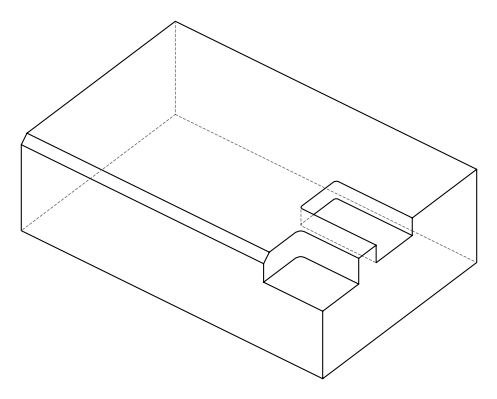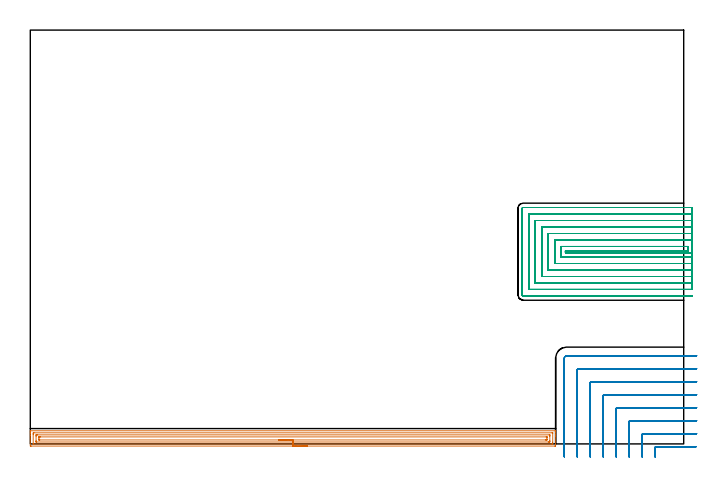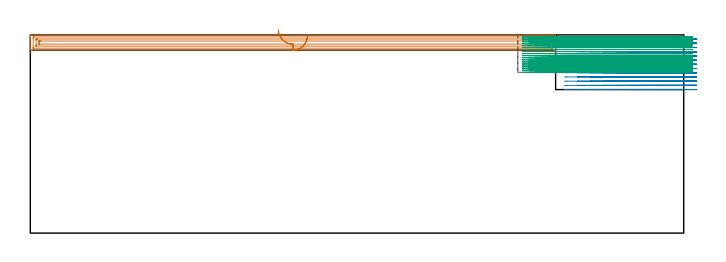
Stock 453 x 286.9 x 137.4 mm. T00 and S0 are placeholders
(PLAN: 3 operations, 2 tool changes, 119 min)
(1 AREA_MILL | FG_CHAMFER_SURFACE | UGT0205_001 | 11.9 min | 20794 mm3)
(2 MILL_CORNER_NOTCH_RECTANGULAR | CORNER_NOTCH_RECTANGULAR | NXT0201_011 | Follow Part, ap 3, ae 75% | 23.13 min | 225005 mm3)
(3 MILL_SLOT | SLOT_PARTIAL_RECTANGULAR | NXT0201_008 | Follow Part, ap 1.5, ae 75% | 83.95 min | 200302 mm3)
(TOOL UGT0205_001 | Chamfer Mill 20 x 3 x 45 deg. | D20 FL50 Z2)
(TOOL NXT0201_011 | ENDMILL 12mm [2P460-1200-NA 1630] | D12 FL38 Z6)
(TOOL NXT0201_008 | ENDMILL 6mm [2P460-0600-NA 1630] | D6 FL26 Z6)
(OP 1 AREA_MILL)
G17 G21 G94 G90
T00 M6
G54
G17 G0 G90 X192.1 Y-1.5 S1061 M3
G43 Z147.4 H0
Z136.8
G94 G1 X192.062 Z135.928 F250.
X191.948 Z135.064
X191.759 Z134.212
X191.497 Z133.38
X191.163 Z132.574
X190.76 Z131.8
X190.292 Z131.064
X189.76 Z130.372
X189.171 Z129.729
X188.528 Z129.14
X187.836 Z128.608
X187.1 Z128.14
X186.326 Z127.737
X185.52 Z127.403
X184.688 Z127.141
X183.836 Z126.952
X182.972 Z126.838
X182.1 Z126.8
X0.627
X0.187 Y-1.496 Z126.802
X0.01 Y-1.492 Z126.806
X0. Y-1.312 Z126.986
Y6.004 Z134.298
Y7.413 Z135.709
Y7.767 Z136.062
Y8.475 Z136.774
Y8.737 Z137.037
X0.005 Y9.096 Z137.386
X0.008 Y9.097 Z137.388
X0.18 Y9.1 Z137.4
X364.02
X364.192 Y9.097 Z137.388
X364.195 Y9.096 Z137.386
X364.2 Y8.737 Z137.037
Y8.475 Z136.774
Y7.767 Z136.062
Y6.531 Z134.828
Y6.004 Z134.298
Y5.386 Z133.681
Y-0.431 Z127.867
X364.196 Y-1.048 Z127.249
X364.19 Y-1.492 Z126.806
X364.028 Y-1.496 Z126.802
X363.573 Y-1.5 Z126.8
X182.1
Y-0.086 Z128.214
X2.414 Y-0.085 Z128.215
X2.331
X2.035 Y-0.079 Z128.221
X2.009 Y-0.076 Z128.224
X2.005 Y-0.052 Z128.248
X2.002 Y-0.018 Z128.282
X2.001 Y0.015 Z128.315
X2. Y0.242 Z128.542
Y6.412 Z134.712
X2.002 Y6.885 Z135.185
X2.005 Y7.288 Z135.588
X2.018 Y7.679 Z135.979
X2.414 Y7.684 Z135.984
X2.497 Y7.685 Z135.985
X361.786
X361.869
X362.165 Y7.679 Z135.979
X362.191 Y7.676 Z135.976
X362.194 Y7.652 Z135.952
X362.198 Y7.618 Z135.918
X362.199 Y7.585 Z135.885
X362.2 Y7.358 Z135.658
Y1.188 Z129.488
X362.198 Y0.715 Z129.015
X362.195 Y0.311 Z128.611
X362.182 Y-0.079 Z128.221
X361.786 Y-0.084 Z128.216
X361.703 Y-0.085 Z128.215
X182.1 Y-0.086 Z128.214
Y1.328 Z129.628
X4.474 Y1.329 Z129.629
X4.202 Y1.33 Z129.63
X4.112 Y1.332 Z129.632
X4.042 Y1.335 Z129.635
X4.01 Y1.345 Z129.645
X4.007 Y1.397 Z129.697
X4.003 Y1.596 Z129.896
X4. Y1.795 Z130.095
Y2.478 Z130.778
Y5.322 Z133.622
X4.002 Y6.004 Z134.304
X4.004 Y6.199 Z134.499
X4.01 Y6.263 Z134.563
X4.067 Y6.265 Z134.565
X4.202 Y6.268 Z134.568
X4.825 Y6.271 Z134.571
X5.096
X359.726
X359.998 Y6.27 Z134.57
X360.088 Y6.268 Z134.568
X360.158 Y6.265 Z134.565
X360.19 Y6.255 Z134.555
X360.192 Y6.203 Z134.503
X360.197 Y6.004 Z134.304
X360.2 Y5.805 Z134.105
Y5.122 Z133.422
Y2.278 Z130.578
X360.198 Y1.596 Z129.896
X360.196 Y1.401 Z129.701
X360.19 Y1.337 Z129.637
X360.133 Y1.335 Z129.635
X359.998 Y1.332 Z129.632
X359.375 Y1.329 Z129.629
X359.104 Y1.328 Z129.628
X182.1
Y2.743 Z131.043
X6.615
X6.138 Y2.745 Z131.045
X6.032 Y2.748 Z131.048
X6.015 Y2.749 Z131.049
X6.01 Y2.764 Z131.064
X6.005 Y2.816 Z131.116
X6.002 Y2.922 Z131.222
X6. Y3.35 Z131.65
Y4.231 Z132.531
Y4.241 Z132.541
X6.003 Y4.677 Z132.977
X6.006 Y4.785 Z133.085
X6.01 Y4.838 Z133.138
X6.02 Y4.851 Z133.151
X6.051 Y4.852 Z133.152
X6.261 Y4.855 Z133.155
X6.884 Y4.857 Z133.157
X7.153
X357.585
X358.062 Y4.855 Z133.155
X358.168 Y4.852 Z133.152
X358.185 Y4.851 Z133.151
X358.19 Y4.836 Z133.136
X358.195 Y4.784 Z133.084
X358.198 Y4.678 Z132.978
X358.2 Y4.25 Z132.55
Y3.369 Z131.669
X358.197 Y2.923 Z131.223
X358.194 Y2.815 Z131.115
X358.19 Y2.762 Z131.062
X358.18 Y2.749 Z131.049
X358.149 Y2.748 Z131.048
X357.939 Y2.745 Z131.045
X357.316 Y2.743 Z131.043
X357.047
X182.1
X181.228 Z131.081
X180.364 Z131.195
X179.512 Z131.383
X178.68 Z131.646
X177.874 Z131.98
X177.1 Z132.382
X176.364 Z132.851
X175.672 Z133.382
X175.029 Z133.972
X174.44 Z134.615
X173.908 Z135.307
X173.44 Z136.043
X173.037 Z136.816
X172.703 Z137.622
X172.441 Z138.454
X172.252 Z139.306
X172.138 Z140.171
X172.1 Z141.043
G0 Z147.4
M5
M2
(OP 2 MILL_CORNER_NOTCH_RECTANGULAR)
G17 G21 G94 G90
T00 M6
G54
G17 G0 G90 X461.691 Y-1.9 S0 M3
G43 Z147.4 H1
Z134.485
G94 G1 X458.691 F250.
X433.795 F500.
G3 X433.2 Y-2.495 R0.6
G1 Y-5.15
G2 X433.194 Y-6. R63.
G1 X433.154 Y-9. F250.
G0 Z147.4
X462. Y7.1
Z134.485
G1 X459.
X424.795 F500.
G3 X424.2 Y6.505 R0.6
G1 Y-5.15
G2 X424.193 Y-6. R54.
G1 X424.146 Y-9. F250.
G0 Z147.4
X462. Y16.1
Z134.485
G1 X459.
X415.795 F500.
G3 X415.2 Y15.505 R0.6
G1 Y-5.15
G2 X415.192 Y-6. R45.
G1 X415.135 Y-8.999 F250.
G0 Z147.4
X462. Y25.1
Z134.485
G1 X459.
X406.796 F500.
G3 X406.2 Y24.504 R0.6
G1 Y-5.15
G2 X406.19 Y-6. R36.
G1 X406.119 Y-8.999 F250.
G0 Z147.4
X462. Y34.1
Z134.485
G1 X459.
X397.796 F500.
G3 X397.2 Y33.504 R0.6
G1 Y-5.15
G2 X397.187 Y-6. R27.
G1 X397.092 Y-8.999 F250.
G0 Z147.4
X462. Y43.1
Z134.485
G1 X459.
X388.796 F500.
G3 X388.2 Y42.504 R0.6
G1 Y-5.15
G2 X388.18 Y-6. R18.
G1 X388.038 Y-8.997 F250.
G0 Z147.4
X462. Y52.1
Z134.485
G1 X459.
X379.796 F500.
G3 X379.2 Y51.504 R0.6
G1 Y-5.15
G2 X379.16 Y-6. R9.
G1 X378.876 Y-8.987 F250.
G0 Z147.4
X462. Y61.1
Z134.485
G1 X459.
X372. F500.
G3 X370.2 Y59.3 R1.8
G1 Y-5.15
Y-8.15 F250.
G0 Z147.4
X461.691 Y-1.9
Z131.569
G1 X458.691
X433.795 F500.
G3 X433.2 Y-2.495 R0.6
G1 Y-6.
Y-9. F250.
G0 Z147.4
X462. Y7.1
Z131.569
G1 X459.
X424.795 F500.
G3 X424.2 Y6.505 R0.6
G1 Y-6.
Y-9. F250.
G0 Z147.4
X462. Y16.1
Z131.569
G1 X459.
X415.795 F500.
G3 X415.2 Y15.505 R0.6
G1 Y-6.
Y-9. F250.
G0 Z147.4
X462. Y25.1
Z131.569
G1 X459.
X406.796 F500.
G3 X406.2 Y24.504 R0.6
G1 Y-6.
Y-9. F250.
G0 Z147.4
X462. Y34.1
Z131.569
G1 X459.
X397.796 F500.
G3 X397.2 Y33.504 R0.6
G1 Y-6.
Y-9. F250.
G0 Z147.4
X462. Y43.1
Z131.569
G1 X459.
X388.796 F500.
G3 X388.2 Y42.504 R0.6
G1 Y-6.
Y-9. F250.
G0 Z147.4
X462. Y52.1
Z131.569
G1 X459.
X379.796 F500.
G3 X379.2 Y51.504 R0.6
G1 Y-6.
Y-9. F250.
G0 Z147.4
X462. Y61.1
Z131.569
G1 X459.
X372. F500.
G3 X370.2 Y59.3 R1.8
G1 Y-5.999
Y-8.999 F250.
G0 Z147.4
X461.691 Y-1.9
Z128.654
G1 X458.691
X433.795 F500.
G3 X433.2 Y-2.495 R0.6
G1 Y-6.
Y-9. F250.
G0 Z147.4
X462. Y7.1
Z128.654
G1 X459.
X424.795 F500.
G3 X424.2 Y6.505 R0.6
G1 Y-6.
Y-9. F250.
G0 Z147.4
X462. Y16.1
Z128.654
G1 X459.
X415.795 F500.
G3 X415.2 Y15.505 R0.6
G1 Y-6.
Y-9. F250.
G0 Z147.4
X462. Y25.1
Z128.654
G1 X459.
X406.796 F500.
G3 X406.2 Y24.504 R0.6
G1 Y-6.
Y-9. F250.
G0 Z147.4
X462. Y34.1
Z128.654
G1 X459.
X397.796 F500.
G3 X397.2 Y33.504 R0.6
G1 Y-6.
Y-9. F250.
G0 Z147.4
X462. Y43.1
Z128.654
G1 X459.
X388.796 F500.
G3 X388.2 Y42.504 R0.6
G1 Y-6.
Y-9. F250.
G0 Z147.4
X462. Y52.1
Z128.654
G1 X459.
X379.796 F500.
G3 X379.2 Y51.504 R0.6
G1 Y-6.
Y-9. F250.
G0 Z147.4
X462. Y61.1
Z128.654
G1 X459.
X372. F500.
G3 X370.2 Y59.3 R1.8
G1 Y-6.
Y-9. F250.
G0 Z147.4
X461.691 Y-1.9
Z125.738
G1 X458.691
X433.795 F500.
G3 X433.2 Y-2.495 R0.6
G1 Y-6.
Y-9. F250.
G0 Z147.4
X462. Y7.1
Z125.738
G1 X459.
X424.795 F500.
G3 X424.2 Y6.505 R0.6
G1 Y-6.
Y-9. F250.
G0 Z147.4
X462. Y16.1
Z125.738
G1 X459.
X415.795 F500.
G3 X415.2 Y15.505 R0.6
G1 Y-6.
Y-9. F250.
G0 Z147.4
X462. Y25.1
Z125.738
G1 X459.
X406.796 F500.
G3 X406.2 Y24.504 R0.6
G1 Y-6.
Y-9. F250.
G0 Z147.4
X462. Y34.1
Z125.738
G1 X459.
X397.796 F500.
G3 X397.2 Y33.504 R0.6
G1 Y-6.
Y-9. F250.
G0 Z147.4
X462. Y43.1
Z125.738
G1 X459.
X388.796 F500.
G3 X388.2 Y42.504 R0.6
G1 Y-6.
Y-9. F250.
G0 Z147.4
X462. Y52.1
Z125.738
G1 X459.
X379.796 F500.
G3 X379.2 Y51.504 R0.6
G1 Y-6.
Y-9. F250.
G0 Z147.4
X462. Y61.1
Z125.738
G1 X459.
X372. F500.
G3 X370.2 Y59.3 R1.8
G1 Y-6.
Y-9. F250.
G0 Z147.4
X461.691 Y-1.9
Z122.823
G1 X458.691
X433.795 F500.
G3 X433.2 Y-2.495 R0.6
G1 Y-6.
Y-9. F250.
G0 Z147.4
X462. Y7.1
Z122.823
G1 X459.
X424.795 F500.
G3 X424.2 Y6.505 R0.6
G1 Y-6.
Y-9. F250.
G0 Z147.4
X462. Y16.1
Z122.823
G1 X459.
X415.795 F500.
G3 X415.2 Y15.505 R0.6
G1 Y-6.
Y-9. F250.
G0 Z147.4
X462. Y25.1
Z122.823
G1 X459.
X406.796 F500.
G3 X406.2 Y24.504 R0.6
G1 Y-6.
Y-9. F250.
G0 Z147.4
X462. Y34.1
Z122.823
G1 X459.
X397.796 F500.
G3 X397.2 Y33.504 R0.6
G1 Y-6.
Y-9. F250.
G0 Z147.4
X462. Y43.1
Z122.823
G1 X459.
X388.796 F500.
G3 X388.2 Y42.504 R0.6
G1 Y-6.
Y-9. F250.
G0 Z147.4
X462. Y52.1
Z122.823
G1 X459.
X379.796 F500.
G3 X379.2 Y51.504 R0.6
G1 Y-6.
Y-9. F250.
G0 Z147.4
X462. Y61.1
Z122.823
G1 X459.
X372. F500.
G3 X370.2 Y59.3 R1.8
G1 Y-6.
Y-9. F250.
G0 Z147.4
X461.691 Y-1.9
Z119.908
G1 X458.691
X433.795 F500.
G3 X433.2 Y-2.495 R0.6
G1 Y-6.
Y-9. F250.
G0 Z147.4
X462. Y7.1
Z119.908
G1 X459.
X424.795 F500.
G3 X424.2 Y6.505 R0.6
G1 Y-6.
Y-9. F250.
G0 Z147.4
X462. Y16.1
Z119.908
G1 X459.
X415.795 F500.
G3 X415.2 Y15.505 R0.6
G1 Y-6.
Y-9. F250.
G0 Z147.4
X462. Y25.1
Z119.908
G1 X459.
X406.796 F500.
G3 X406.2 Y24.504 R0.6
G1 Y-6.
Y-9. F250.
G0 Z147.4
X462. Y34.1
Z119.908
G1 X459.
X397.796 F500.
G3 X397.2 Y33.504 R0.6
G1 Y-6.
Y-9. F250.
G0 Z147.4
X462. Y43.1
Z119.908
G1 X459.
X388.796 F500.
G3 X388.2 Y42.504 R0.6
G1 Y-6.
Y-9. F250.
G0 Z147.4
X462. Y52.1
Z119.908
G1 X459.
X379.796 F500.
G3 X379.2 Y51.504 R0.6
G1 Y-6.
Y-9. F250.
G0 Z147.4
X462. Y61.1
Z119.908
G1 X459.
X372. F500.
G3 X370.2 Y59.3 R1.8
G1 Y-6.
Y-9. F250.
G0 Z147.4
X461.691 Y-1.9
Z116.992
G1 X458.691
X433.795 F500.
G3 X433.2 Y-2.495 R0.6
G1 Y-6.
Y-9. F250.
G0 Z147.4
X462. Y7.1
Z116.992
G1 X459.
X424.795 F500.
G3 X424.2 Y6.505 R0.6
G1 Y-6.
Y-9. F250.
G0 Z147.4
X462. Y16.1
Z116.992
G1 X459.
X415.795 F500.
G3 X415.2 Y15.505 R0.6
G1 Y-6.
Y-9. F250.
G0 Z147.4
X462. Y25.1
Z116.992
G1 X459.
X406.796 F500.
G3 X406.2 Y24.504 R0.6
G1 Y-6.
Y-9. F250.
G0 Z147.4
X462. Y34.1
Z116.992
G1 X459.
X397.796 F500.
G3 X397.2 Y33.504 R0.6
G1 Y-6.
Y-9. F250.
G0 Z147.4
X462. Y43.1
Z116.992
G1 X459.
X388.796 F500.
G3 X388.2 Y42.504 R0.6
G1 Y-6.
Y-9. F250.
G0 Z147.4
X462. Y52.1
Z116.992
G1 X459.
X379.796 F500.
G3 X379.2 Y51.504 R0.6
G1 Y-6.
Y-9. F250.
G0 Z147.4
X462. Y61.1
Z116.992
G1 X459.
X372. F500.
G3 X370.2 Y59.3 R1.8
G1 Y-6.
Y-9. F250.
G0 Z147.4
X461.691 Y-1.9
Z114.077
G1 X458.691
X433.795 F500.
G3 X433.2 Y-2.495 R0.6
G1 Y-6.
Y-9. F250.
G0 Z147.4
X462. Y7.1
Z114.077
G1 X459.
X424.795 F500.
G3 X424.2 Y6.505 R0.6
G1 Y-6.
Y-9. F250.
G0 Z147.4
X462. Y16.1
Z114.077
G1 X459.
X415.795 F500.
G3 X415.2 Y15.505 R0.6
G1 Y-6.
Y-9. F250.
G0 Z147.4
X462. Y25.1
Z114.077
G1 X459.
X406.796 F500.
G3 X406.2 Y24.504 R0.6
G1 Y-6.
Y-9. F250.
G0 Z147.4
X462. Y34.1
Z114.077
G1 X459.
X397.796 F500.
G3 X397.2 Y33.504 R0.6
G1 Y-6.
Y-9. F250.
G0 Z147.4
X462. Y43.1
Z114.077
G1 X459.
X388.796 F500.
G3 X388.2 Y42.504 R0.6
G1 Y-6.
Y-9. F250.
G0 Z147.4
X462. Y52.1
Z114.077
G1 X459.
X379.796 F500.
G3 X379.2 Y51.504 R0.6
G1 Y-6.
Y-9. F250.
G0 Z147.4
X462. Y61.1
Z114.077
G1 X459.
X372. F500.
G3 X370.2 Y59.3 R1.8
G1 Y-6.
Y-9. F250.
G0 Z147.4
X461.691 Y-1.9
Z111.162
G1 X458.691
X433.795 F500.
G3 X433.2 Y-2.495 R0.6
G1 Y-6.
Y-9. F250.
G0 Z147.4
X462. Y7.1
Z111.162
G1 X459.
X424.795 F500.
G3 X424.2 Y6.505 R0.6
G1 Y-6.
Y-9. F250.
G0 Z147.4
X462. Y16.1
Z111.162
G1 X459.
X415.795 F500.
G3 X415.2 Y15.505 R0.6
G1 Y-6.
Y-9. F250.
G0 Z147.4
X462. Y25.1
Z111.162
G1 X459.
X406.796 F500.
G3 X406.2 Y24.504 R0.6
G1 Y-6.
Y-9. F250.
G0 Z147.4
X462. Y34.1
Z111.162
G1 X459.
X397.796 F500.
G3 X397.2 Y33.504 R0.6
G1 Y-6.
Y-9. F250.
G0 Z147.4
X462. Y43.1
Z111.162
G1 X459.
X388.796 F500.
G3 X388.2 Y42.504 R0.6
G1 Y-6.
Y-9. F250.
G0 Z147.4
X462. Y52.1
Z111.162
G1 X459.
X379.796 F500.
G3 X379.2 Y51.504 R0.6
G1 Y-6.
Y-9. F250.
G0 Z147.4
X462. Y61.1
Z111.162
G1 X459.
X372. F500.
G3 X370.2 Y59.3 R1.8
G1 Y-6.
Y-9. F250.
G0 Z147.4
X461.691 Y-1.9
Z108.246
G1 X458.691
X433.795 F500.
G3 X433.2 Y-2.495 R0.6
G1 Y-6.
Y-9. F250.
G0 Z147.4
X462. Y7.1
Z108.246
G1 X459.
X424.795 F500.
G3 X424.2 Y6.505 R0.6
G1 Y-6.
Y-9. F250.
G0 Z147.4
X462. Y16.1
Z108.246
G1 X459.
X415.795 F500.
G3 X415.2 Y15.505 R0.6
G1 Y-6.
Y-9. F250.
G0 Z147.4
X462. Y25.1
Z108.246
G1 X459.
X406.796 F500.
G3 X406.2 Y24.504 R0.6
G1 Y-6.
Y-9. F250.
G0 Z147.4
X462. Y34.1
Z108.246
G1 X459.
X397.796 F500.
G3 X397.2 Y33.504 R0.6
G1 Y-6.
Y-9. F250.
G0 Z147.4
X462. Y43.1
Z108.246
G1 X459.
X388.796 F500.
G3 X388.2 Y42.504 R0.6
G1 Y-6.
Y-9. F250.
G0 Z147.4
X462. Y52.1
Z108.246
G1 X459.
X379.796 F500.
G3 X379.2 Y51.504 R0.6
G1 Y-6.
Y-9. F250.
G0 Z147.4
X462. Y61.1
Z108.246
G1 X459.
X372. F500.
G3 X370.2 Y59.3 R1.8
G1 Y-6.
Y-9. F250.
G0 Z147.4
X461.691 Y-1.9
Z105.331
G1 X458.691
X433.795 F500.
G3 X433.2 Y-2.495 R0.6
G1 Y-6.
Y-9. F250.
G0 Z147.4
X462. Y7.1
Z105.331
G1 X459.
X424.795 F500.
G3 X424.2 Y6.505 R0.6
G1 Y-6.
Y-9. F250.
G0 Z147.4
X462. Y16.1
Z105.331
G1 X459.
X415.795 F500.
G3 X415.2 Y15.505 R0.6
G1 Y-6.
Y-9. F250.
G0 Z147.4
X462. Y25.1
Z105.331
G1 X459.
X406.796 F500.
G3 X406.2 Y24.504 R0.6
G1 Y-6.
Y-9. F250.
G0 Z147.4
X462. Y34.1
Z105.331
G1 X459.
X397.796 F500.
G3 X397.2 Y33.504 R0.6
G1 Y-6.
Y-9. F250.
G0 Z147.4
X462. Y43.1
Z105.331
G1 X459.
X388.796 F500.
G3 X388.2 Y42.504 R0.6
G1 Y-6.
Y-9. F250.
G0 Z147.4
X462. Y52.1
Z105.331
G1 X459.
X379.796 F500.
G3 X379.2 Y51.504 R0.6
G1 Y-6.
Y-9. F250.
G0 Z147.4
X462. Y61.1
Z105.331
G1 X459.
X372. F500.
G3 X370.2 Y59.3 R1.8
G1 Y-6.
Y-9. F250.
G0 Z147.4
X461.691 Y-1.9
Z102.415
G1 X458.691
X433.795 F500.
G3 X433.2 Y-2.495 R0.6
G1 Y-6.
Y-9. F250.
G0 Z147.4
X462. Y7.1
Z102.415
G1 X459.
X424.795 F500.
G3 X424.2 Y6.505 R0.6
G1 Y-6.
Y-9. F250.
G0 Z147.4
X462. Y16.1
Z102.415
G1 X459.
X415.795 F500.
G3 X415.2 Y15.505 R0.6
G1 Y-6.
Y-9. F250.
G0 Z147.4
X462. Y25.1
Z102.415
G1 X459.
X406.796 F500.
G3 X406.2 Y24.504 R0.6
G1 Y-6.
Y-9. F250.
G0 Z147.4
X462. Y34.1
Z102.415
G1 X459.
X397.796 F500.
G3 X397.2 Y33.504 R0.6
G1 Y-6.
Y-9. F250.
G0 Z147.4
X462. Y43.1
Z102.415
G1 X459.
X388.796 F500.
G3 X388.2 Y42.504 R0.6
G1 Y-6.
Y-9. F250.
G0 Z147.4
X462. Y52.1
Z102.415
G1 X459.
X379.796 F500.
G3 X379.2 Y51.504 R0.6
G1 Y-6.
Y-9. F250.
G0 Z147.4
X462. Y61.1
Z102.415
G1 X459.
X372. F500.
G3 X370.2 Y59.3 R1.8
G1 Y-6.
Y-9. F250.
G0 Z147.4
X461.691 Y-1.9
Z99.5
G1 X458.691
X433.795 F500.
G3 X433.2 Y-2.495 R0.6
G1 Y-6.
Y-9. F250.
G0 Z147.4
X462. Y7.1
Z99.5
G1 X459.
X424.795 F500.
G3 X424.2 Y6.505 R0.6
G1 Y-6.
Y-9. F250.
G0 Z147.4
X462. Y16.1
Z99.5
G1 X459.
X415.795 F500.
G3 X415.2 Y15.505 R0.6
G1 Y-6.
Y-9. F250.
G0 Z147.4
X462. Y25.1
Z99.5
G1 X459.
X406.796 F500.
G3 X406.2 Y24.504 R0.6
G1 Y-6.
Y-9. F250.
G0 Z147.4
X462. Y34.1
Z99.5
G1 X459.
X397.796 F500.
G3 X397.2 Y33.504 R0.6
G1 Y-6.
Y-9. F250.
G0 Z147.4
X462. Y43.1
Z99.5
G1 X459.
X388.796 F500.
G3 X388.2 Y42.504 R0.6
G1 Y-6.
Y-9. F250.
G0 Z147.4
X462. Y52.1
Z99.5
G1 X459.
X379.796 F500.
G3 X379.2 Y51.504 R0.6
G1 Y-6.
Y-9. F250.
G0 Z147.4
X462. Y61.1
Z99.5
G1 X459.
X372. F500.
G3 X370.2 Y59.3 R1.8
G1 Y-6.
Y-9. F250.
G0 Z147.4
M5
M2
(OP 3 MILL_SLOT)
G17 G21 G94 G90
T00 M6
G54
G17 G0 G90 X459. Y132.6 S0 M3
G43 Z147.4 H1
Z135.961
G94 G1 X456. F250.
X371. F500.
Y133.9
X456.
Y136.9
X368.
Y129.6
X456.
X459. F250.
Y141.4
X456.
X363.5 F500.
Y125.1
X456.
X459. F250.
Y145.9
X456.
X359. F500.
Y120.6
X456.
X459. F250.
Y150.4
X456.
X354.5 F500.
Y116.1
X456.
X459. F250.
Y154.9
X456.
X350. F500.
Y111.6
X456.
X459. F250.
Y159.4
X456.
X345.5 F500.
Y107.1
X456.
X459. F250.
Y163.9
X456.
X341.8 F500.
G3 X341. Y163.1 R0.8
G1 Y103.4
G3 X341.8 Y102.6 R0.8
G1 X456.
X459. F250.
G0 Y132.6 Z134.522
G1 X456.
X371. F500.
Y133.9
X456.
Y136.9
X368.
Y129.6
X456.
X459. F250.
Y141.4
X456.
X363.5 F500.
Y125.1
X456.
X459. F250.
Y145.9
X456.
X359. F500.
Y120.6
X456.
X459. F250.
Y150.4
X456.
X354.5 F500.
Y116.1
X456.
X459. F250.
Y154.9
X456.
X350. F500.
Y111.6
X456.
X459. F250.
Y159.4
X456.
X345.5 F500.
Y107.1
X456.
X459. F250.
Y163.9
X456.
X341.8 F500.
G3 X341. Y163.1 R0.8
G1 Y103.4
G3 X341.8 Y102.6 R0.8
G1 X456.
X459. F250.
G0 Y132.6 Z133.083
G1 X456.
X371. F500.
Y133.9
X456.
Y136.9
X368.
Y129.6
X456.
X459. F250.
Y141.4
X456.
X363.5 F500.
Y125.1
X456.
X459. F250.
Y145.9
X456.
X359. F500.
Y120.6
X456.
X459. F250.
Y150.4
X456.
X354.5 F500.
Y116.1
X456.
X459. F250.
Y154.9
X456.
X350. F500.
Y111.6
X456.
X459. F250.
Y159.4
X456.
X345.5 F500.
Y107.1
X456.
X459. F250.
Y163.9
X456.
X341.8 F500.
G3 X341. Y163.1 R0.8
G1 Y103.4
G3 X341.8 Y102.6 R0.8
G1 X456.
X459. F250.
G0 Y132.6 Z131.644
G1 X456.
X371. F500.
Y133.9
X456.
Y136.9
X368.
Y129.6
X456.
X459. F250.
Y141.4
X456.
X363.5 F500.
Y125.1
X456.
X459. F250.
Y145.9
X456.
X359. F500.
Y120.6
X456.
X459. F250.
Y150.4
X456.
X354.5 F500.
Y116.1
X456.
X459. F250.
Y154.9
X456.
X350. F500.
Y111.6
X456.
X459. F250.
Y159.4
X456.
X345.5 F500.
Y107.1
X456.
X459. F250.
Y163.9
X456.
X341.8 F500.
G3 X341. Y163.1 R0.8
G1 Y103.4
G3 X341.8 Y102.6 R0.8
G1 X456.
X459. F250.
G0 Y132.6 Z130.205
G1 X456.
X371. F500.
Y133.9
X456.
Y136.9
X368.
Y129.6
X456.
X459. F250.
Y141.4
X456.
X363.5 F500.
Y125.1
X456.
X459. F250.
Y145.9
X456.
X359. F500.
Y120.6
X456.
X459. F250.
Y150.4
X456.
X354.5 F500.
Y116.1
X456.
X459. F250.
Y154.9
X456.
X350. F500.
Y111.6
X456.
X459. F250.
Y159.4
X456.
X345.5 F500.
Y107.1
X456.
X459. F250.
Y163.9
X456.
X341.8 F500.
G3 X341. Y163.1 R0.8
G1 Y103.4
G3 X341.8 Y102.6 R0.8
G1 X456.
X459. F250.
G0 Y132.6 Z128.767
G1 X456.
X371. F500.
Y133.9
X456.
Y136.9
X368.
Y129.6
X456.
X459. F250.
Y141.4
X456.
X363.5 F500.
Y125.1
X456.
X459. F250.
Y145.9
X456.
X359. F500.
Y120.6
X456.
X459. F250.
Y150.4
X456.
X354.5 F500.
Y116.1
X456.
X459. F250.
Y154.9
X456.
X350. F500.
Y111.6
X456.
X459. F250.
Y159.4
X456.
X345.5 F500.
Y107.1
X456.
X459. F250.
Y163.9
X456.
X341.8 F500.
G3 X341. Y163.1 R0.8
G1 Y103.4
G3 X341.8 Y102.6 R0.8
G1 X456.
X459. F250.
G0 Y132.6 Z127.328
G1 X456.
X371. F500.
Y133.9
X456.
Y136.9
X368.
Y129.6
X456.
X459. F250.
Y141.4
X456.
X363.5 F500.
Y125.1
X456.
X459. F250.
Y145.9
X456.
X359. F500.
Y120.6
X456.
X459. F250.
Y150.4
X456.
X354.5 F500.
Y116.1
X456.
X459. F250.
Y154.9
X456.
X350. F500.
Y111.6
X456.
X459. F250.
Y159.4
X456.
X345.5 F500.
Y107.1
X456.
X459. F250.
Y163.9
X456.
X341.8 F500.
G3 X341. Y163.1 R0.8
G1 Y103.4
G3 X341.8 Y102.6 R0.8
G1 X456.
X459. F250.
G0 Y132.6 Z125.889
G1 X456.
X371. F500.
Y133.9
X456.
Y136.9
X368.
Y129.6
X456.
X459. F250.
Y141.4
X456.
X363.5 F500.
Y125.1
X456.
X459. F250.
Y145.9
X456.
X359. F500.
Y120.6
X456.
X459. F250.
Y150.4
X456.
X354.5 F500.
Y116.1
X456.
X459. F250.
Y154.9
X456.
X350. F500.
Y111.6
X456.
X459. F250.
Y159.4
X456.
X345.5 F500.
Y107.1
X456.
X459. F250.
Y163.9
X456.
X341.8 F500.
G3 X341. Y163.1 R0.8
G1 Y103.4
G3 X341.8 Y102.6 R0.8
G1 X456.
X459. F250.
G0 Y132.6 Z124.45
G1 X456.
X371. F500.
Y133.9
X456.
Y136.9
X368.
Y129.6
X456.
X459. F250.
Y141.4
X456.
X363.5 F500.
Y125.1
X456.
X459. F250.
Y145.9
X456.
X359. F500.
Y120.6
X456.
X459. F250.
Y150.4
X456.
X354.5 F500.
Y116.1
X456.
X459. F250.
Y154.9
X456.
X350. F500.
Y111.6
X456.
X459. F250.
Y159.4
X456.
X345.5 F500.
Y107.1
X456.
X459. F250.
Y163.9
X456.
X341.8 F500.
G3 X341. Y163.1 R0.8
G1 Y103.4
G3 X341.8 Y102.6 R0.8
G1 X456.
X459. F250.
G0 Y132.6 Z123.011
G1 X456.
X371. F500.
Y133.9
X456.
Y136.9
X368.
Y129.6
X456.
X459. F250.
Y141.4
X456.
X363.5 F500.
Y125.1
X456.
X459. F250.
Y145.9
X456.
X359. F500.
Y120.6
X456.
X459. F250.
Y150.4
X456.
X354.5 F500.
Y116.1
X456.
X459. F250.
Y154.9
X456.
X350. F500.
Y111.6
X456.
X459. F250.
Y159.4
X456.
X345.5 F500.
Y107.1
X456.
X459. F250.
Y163.9
X456.
X341.8 F500.
G3 X341. Y163.1 R0.8
G1 Y103.4
G3 X341.8 Y102.6 R0.8
G1 X456.
X459. F250.
G0 Y132.6 Z121.572
G1 X456.
X371. F500.
Y133.9
X456.
Y136.9
X368.
Y129.6
X456.
X459. F250.
Y141.4
X456.
X363.5 F500.
Y125.1
X456.
X459. F250.
Y145.9
X456.
X359. F500.
Y120.6
X456.
X459. F250.
Y150.4
X456.
X354.5 F500.
Y116.1
X456.
X459. F250.
Y154.9
X456.
X350. F500.
Y111.6
X456.
X459. F250.
Y159.4
X456.
X345.5 F500.
Y107.1
X456.
X459. F250.
Y163.9
X456.
X341.8 F500.
G3 X341. Y163.1 R0.8
G1 Y103.4
G3 X341.8 Y102.6 R0.8
G1 X456.
X459. F250.
G0 Y132.6 Z120.133
G1 X456.
X371. F500.
Y133.9
X456.
Y136.9
X368.
Y129.6
X456.
X459. F250.
Y141.4
X456.
X363.5 F500.
Y125.1
X456.
X459. F250.
Y145.9
X456.
X359. F500.
Y120.6
X456.
X459. F250.
Y150.4
X456.
X354.5 F500.
Y116.1
X456.
X459. F250.
Y154.9
X456.
X350. F500.
Y111.6
X456.
X459. F250.
Y159.4
X456.
X345.5 F500.
Y107.1
X456.
X459. F250.
Y163.9
X456.
X341.8 F500.
G3 X341. Y163.1 R0.8
G1 Y103.4
G3 X341.8 Y102.6 R0.8
G1 X456.
X459. F250.
G0 Y132.6 Z118.694
G1 X456.
X371. F500.
Y133.9
X456.
Y136.9
X368.
Y129.6
X456.
X459. F250.
Y141.4
X456.
X363.5 F500.
Y125.1
X456.
X459. F250.
Y145.9
X456.
X359. F500.
Y120.6
X456.
X459. F250.
Y150.4
X456.
X354.5 F500.
Y116.1
X456.
X459. F250.
Y154.9
X456.
X350. F500.
Y111.6
X456.
X459. F250.
Y159.4
X456.
X345.5 F500.
Y107.1
X456.
X459. F250.
Y163.9
X456.
X341.8 F500.
G3 X341. Y163.1 R0.8
G1 Y103.4
G3 X341.8 Y102.6 R0.8
G1 X456.
X459. F250.
G0 Y132.6 Z117.256
G1 X456.
X371. F500.
Y133.9
X456.
Y136.9
X368.
Y129.6
X456.
X459. F250.
Y141.4
X456.
X363.5 F500.
Y125.1
X456.
X459. F250.
Y145.9
X456.
X359. F500.
Y120.6
X456.
X459. F250.
Y150.4
X456.
X354.5 F500.
Y116.1
X456.
X459. F250.
Y154.9
X456.
X350. F500.
Y111.6
X456.
X459. F250.
Y159.4
X456.
X345.5 F500.
Y107.1
X456.
X459. F250.
Y163.9
X456.
X341.8 F500.
G3 X341. Y163.1 R0.8
G1 Y103.4
G3 X341.8 Y102.6 R0.8
G1 X456.
X459. F250.
G0 Y132.6 Z115.817
G1 X456.
X371. F500.
Y133.9
X456.
Y136.9
X368.
Y129.6
X456.
X459. F250.
Y141.4
X456.
X363.5 F500.
Y125.1
X456.
X459. F250.
Y145.9
X456.
X359. F500.
Y120.6
X456.
X459. F250.
Y150.4
X456.
X354.5 F500.
Y116.1
X456.
X459. F250.
Y154.9
X456.
X350. F500.
Y111.6
X456.
X459. F250.
Y159.4
X456.
X345.5 F500.
Y107.1
X456.
X459. F250.
Y163.9
X456.
X341.8 F500.
G3 X341. Y163.1 R0.8
G1 Y103.4
G3 X341.8 Y102.6 R0.8
G1 X456.
X459. F250.
G0 Y132.6 Z114.378
G1 X456.
X371. F500.
Y133.9
X456.
Y136.9
X368.
Y129.6
X456.
X459. F250.
Y141.4
X456.
X363.5 F500.
Y125.1
X456.
X459. F250.
Y145.9
X456.
X359. F500.
Y120.6
X456.
X459. F250.
Y150.4
X456.
X354.5 F500.
Y116.1
X456.
X459. F250.
Y154.9
X456.
X350. F500.
Y111.6
X456.
X459. F250.
Y159.4
X456.
X345.5 F500.
Y107.1
X456.
X459. F250.
Y163.9
X456.
X341.8 F500.
G3 X341. Y163.1 R0.8
G1 Y103.4
G3 X341.8 Y102.6 R0.8
G1 X456.
X459. F250.
G0 Y132.6 Z112.939
G1 X456.
X371. F500.
Y133.9
X456.
Y136.9
X368.
Y129.6
X456.
X459. F250.
Y141.4
X456.
X363.5 F500.
Y125.1
X456.
X459. F250.
Y145.9
X456.
X359. F500.
Y120.6
X456.
X459. F250.
Y150.4
X456.
X354.5 F500.
Y116.1
X456.
X459. F250.
Y154.9
X456.
X350. F500.
Y111.6
X456.
X459. F250.
Y159.4
X456.
X345.5 F500.
Y107.1
X456.
X459. F250.
Y163.9
X456.
X341.8 F500.
G3 X341. Y163.1 R0.8
G1 Y103.4
G3 X341.8 Y102.6 R0.8
G1 X456.
X459. F250.
G0 Y132.6 Z111.5
G1 X456.
X371. F500.
Y133.9
X456.
Y136.9
X368.
Y129.6
X456.
X459. F250.
Y141.4
X456.
X363.5 F500.
Y125.1
X456.
X459. F250.
Y145.9
X456.
X359. F500.
Y120.6
X456.
X459. F250.
Y150.4
X456.
X354.5 F500.
Y116.1
X456.
X459. F250.
Y154.9
X456.
X350. F500.
Y111.6
X456.
X459. F250.
Y159.4
X456.
X345.5 F500.
Y107.1
X456.
X459. F250.
Y163.9
X456.
X341.8 F500.
G3 X341. Y163.1 R0.8
G1 Y103.4
G3 X341.8 Y102.6 R0.8
G1 X456.
X459. F250.
G0 Z147.4
M5
M2
